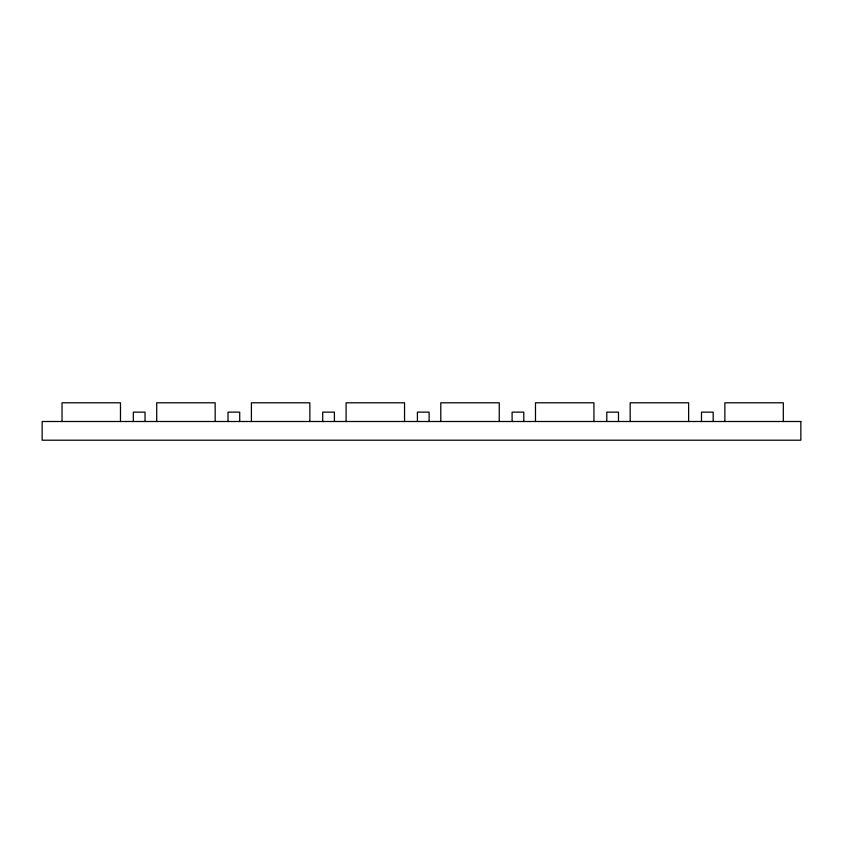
<?xml version="1.0" encoding="UTF-8"?>
<svg xmlns="http://www.w3.org/2000/svg" width="843" height="843" viewBox="0 0 843 843"><rect width="100%" height="100%" fill="white"/><g stroke="black" fill="none" stroke-linecap="round" stroke-linejoin="round"><path stroke-width="1.26" d="M783.316 421.5L783.316 402.796L724.864 402.796L724.864 421.5M713.178 421.5L713.178 412.143L701.481 412.143L701.481 421.5M688.626 421.5L688.626 402.796L630.174 402.796L630.174 421.5M618.477 421.5L618.477 412.143L606.791 412.143L606.791 421.5M593.936 421.5L593.936 402.796L535.484 402.796L535.484 421.5M523.788 421.5L523.788 412.143L512.101 412.143L512.101 421.5M499.246 421.5L499.246 402.796L440.794 402.796L440.794 421.5M429.098 421.5L429.098 412.143L417.411 412.143L417.411 421.5M404.545 421.5L404.545 402.796L346.094 402.796L346.094 421.5M334.408 421.5L334.408 412.143L322.721 412.143L322.721 421.5M309.855 421.5L309.855 402.796L251.404 402.796L251.404 421.5M239.718 421.5L239.718 412.143L228.021 412.143L228.021 421.5M215.165 421.5L215.165 402.796L156.714 402.796L156.714 421.5M145.028 421.5L145.028 412.143L133.331 412.143L133.331 421.5M120.475 421.5L120.475 402.796L62.024 402.796L62.024 421.5M800.85 421.5L42.15 421.5L42.15 440.204L800.85 440.204L800.85 421.5"/></g></svg>
